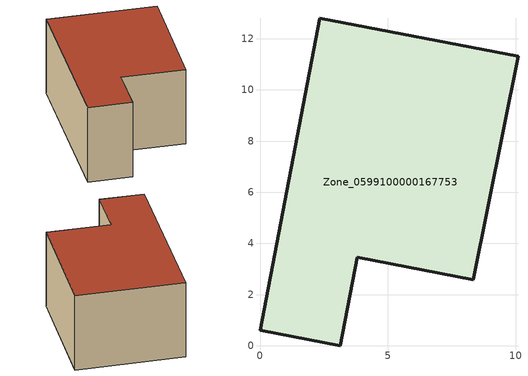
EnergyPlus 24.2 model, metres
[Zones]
Zone_0599100000167753
 floor ground (C_G): 0,0.6 2.34,12.8 10.08,11.31 8.33,2.59 3.8,3.46 3.13,0 z0
 wall outside (C_F): 2.34,12.8 0,0.6 3.13,0 3.8,3.46 8.33,2.59 10.08,11.31 2.34,12.8 z0:5.94
 roof outside (C_R): 10.08,11.31 2.34,12.8 0,0.6 3.13,0 3.8,3.46 8.33,2.59 z5.94
[BUILDING]
Pand.0599100000167753: North Axis=0; Terrain=City; Loads Convergence Tolerance Value=0.04; Temperature Convergence Tolerance Value=0.4; Solar Distribution=FullExterior; Maximum Number of Warmup Days=25; Minimum Number of Warmup Days=1
[Site:Location]
Rotterdam.The.Hague.AP_ZH_NLD Design_Conditions: Latitude=51.96; Longitude=4.45; Time Zone=1; Elevation=-4.5
[SITE:GROUNDTEMPERATURE:BUILDINGSURFACE]
18, 18, 18, 18, 18, 18, 18, 18, 18, 18, 18, 18
[MATERIAL] Thermal Absorptance=0.9; Solar Absorptance=0.7; Visible Absorptance=0.7
Name | Roughness | Thickness | Conductivity | Density | Specific Heat
G.TC.1946-1964 | MediumSmooth | 0.15 | 1 | 540 | 1210
F.TC.1946-1964 | Rough | 0.3 | 0.857143 | 1920 | 840
R.TC.1946-1964 | MediumRough | 0.2 | 0.235294 | 1500 | 1000
[CONSTRUCTION]
C_G: G.TC.1946-1964
C_F: F.TC.1946-1964
C_R: R.TC.1946-1964
[ZONE]
Zone_0599100000167753: Type=1; Multiplier=1; Ceiling Height=Autocalculate; Volume=Autocalculate; Floor Area=autocalculate; Part of Total Floor Area=Yes
[ZONEINFILTRATION:DESIGNFLOWRATE]
Infil_Zone_0599100000167753: Zone or ZoneList or Space or SpaceList=Zone_0599100000167753; Schedule=AlwaysOn; Design Flow Rate Calculation Method=Flow/Area; Flow Rate per Floor Area=0.003; Constant Term Coefficient=1; Temperature Term Coefficient=0; Velocity Term Coefficient=0; Velocity Squared Term Coefficient=0
[HVACTEMPLATE:ZONE:IDEALLOADSAIRSYSTEM]
Zone_0599100000167753: Maximum Heating Supply Air Temperature=50; Minimum Cooling Supply Air Temperature=13; Maximum Heating Supply Air Humidity Ratio=0.0156; Minimum Cooling Supply Air Humidity Ratio=0.0077; Heating Limit=NoLimit; Cooling Limit=NoLimit; Dehumidification Control Type=ConstantSensibleHeatRatio; Cooling Sensible Heat Ratio=0.7; Dehumidification Setpoint=60; Humidification Control Type=None; Humidification Setpoint=30; Outdoor Air Method=None; Outdoor Air Flow Rate per Person=0.00944; Outdoor Air Flow Rate per Zone Floor Area=0; Outdoor Air Flow Rate per Zone=0; Demand Controlled Ventilation Type=None; Outdoor Air Economizer Type=NoEconomizer; Heat Recovery Type=None; Sensible Heat Recovery Effectiveness=0.7; Latent Heat Recovery Effectiveness=0.65
[ZONECONTROL:THERMOSTAT]
ThermostatControl_Zone_0599100000167753: Zone or ZoneList=Zone_0599100000167753; Control Type Schedule=DualSetpointControlType; Control 1=Thermostat_Zone_0599100000167753; Temperature Difference Between Cutout And Setpoint=0
[THERMOSTATSETPOINT:DUALSETPOINT]
Thermostat_Zone_0599100000167753: Heating Setpoint Temperature Schedule=HeatingSetpoint_Zone_0599100000167753; Cooling Setpoint Temperature Schedule=CoolingSetpoint_Zone_0599100000167753
[SCHEDULE:COMPACT]
HeatingSetpoint_Zone_0599100000167753: Through: 12/31, For: AllDays, Until: 24:00, 21
CoolingSetpoint_Zone_0599100000167753: Through: 12/31, For: AllDays, Until: 24:00, 24
DualSetpointControlType: Through: 12/31, For: AllDays, Until: 24:00, 4
AlwaysOn: Through: 12/31, For: AllDays, Until: 24:00, 1
